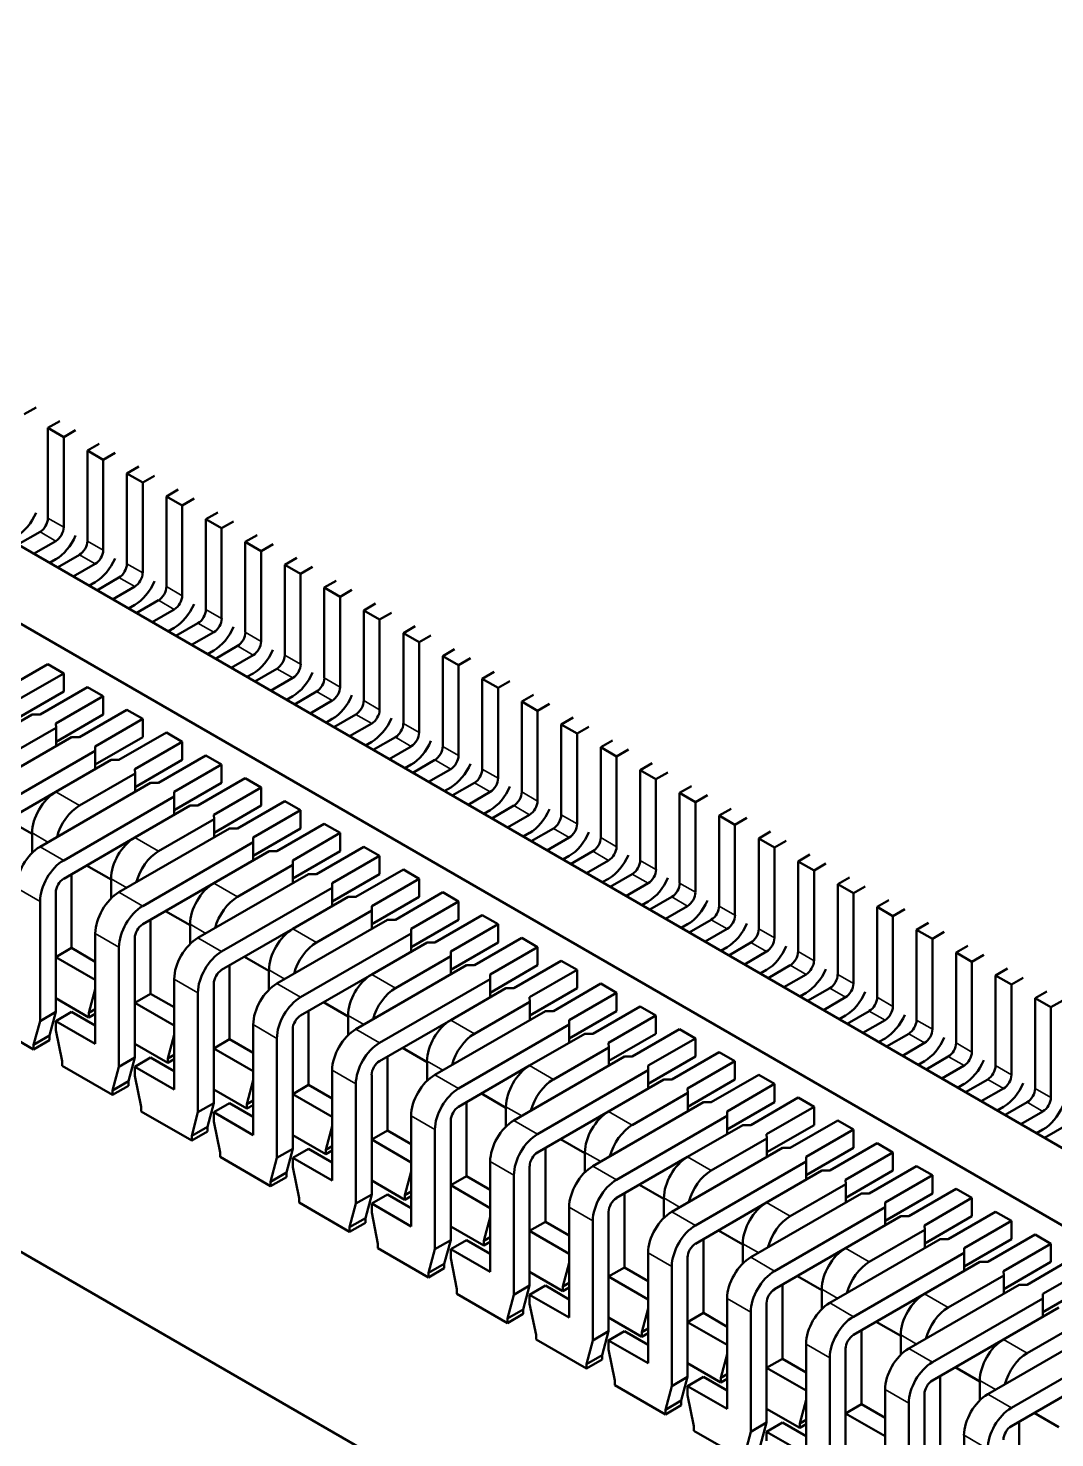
# Model space of a CAD drawing. Header units: millimetres. Extents: x 3118 to 4801, y 919 to 1849.
# Drawn here: x 3929.8 to 3938.99, y 1573.32 to 1585.93 of the extents above; entities that cross this region are included whole.
import ezdxf

# ---------------------------------------------------------------- set-up
doc = ezdxf.new("R2010")
doc.units = ezdxf.units.MM
doc.header["$LTSCALE"] = 1.8
doc.layers.add('외형선(ISO)', color=7, linetype='Continuous', lineweight=50)
doc.layers.add('좁은 외형선(ISO)', color=7, linetype='Continuous', lineweight=35)

msp = doc.modelspace()

# ---------------------------------------------------------------- linework, layer by layer
at = {"layer": '외형선(ISO)'}
for p, q in [((3951.258, 1568.868), (3921.7, 1585.933)), ((3921.099, 1585.586), (3950.656, 1568.521)), ((3929.868, 1582.54), (3929.761, 1582.479)), ((3930.08, 1582.418), (3929.974, 1582.357)), ((3930.115, 1582.275), (3929.974, 1582.357)), ((3929.974, 1581.549), (3929.974, 1582.357)), ((3930.115, 1582.275), (3930.221, 1582.336)), ((3930.115, 1581.467), (3930.115, 1582.275)), ((3930.327, 1582.153), (3930.433, 1582.214)), ((3930.469, 1582.071), (3930.327, 1582.153)), ((3930.327, 1581.344), (3930.327, 1582.153)), ((3930.575, 1582.132), (3930.469, 1582.071)), ((3930.469, 1581.263), (3930.469, 1582.071)), ((3930.787, 1582.01), (3930.681, 1581.948)), ((3930.681, 1581.14), (3930.681, 1581.948)), ((3930.822, 1581.867), (3930.681, 1581.948)), ((3930.822, 1581.867), (3930.928, 1581.928)), ((3930.822, 1581.059), (3930.822, 1581.867)), ((3931.034, 1581.744), (3931.14, 1581.806)), ((3918.094, 1581.703), (3947.086, 1564.965)), ((3931.034, 1580.936), (3931.034, 1581.744)), ((3931.176, 1581.663), (3931.034, 1581.744)), ((3931.282, 1581.724), (3931.176, 1581.663)), ((3931.176, 1580.855), (3931.176, 1581.663)), ((3931.494, 1581.601), (3931.388, 1581.54)), ((3931.388, 1580.732), (3931.388, 1581.54)), ((3931.529, 1581.459), (3931.388, 1581.54)), ((3931.529, 1581.459), (3931.635, 1581.52)), ((3929.903, 1581.426), (3929.705, 1581.312)), ((3931.529, 1580.65), (3931.529, 1581.459)), ((3931.741, 1581.336), (3931.847, 1581.397)), ((3930.044, 1581.344), (3929.846, 1581.23)), ((3931.883, 1581.254), (3931.741, 1581.336)), ((3931.741, 1580.528), (3931.741, 1581.336)), ((3931.989, 1581.316), (3931.883, 1581.254)), ((3930.044, 1581.181), (3929.988, 1581.148)), ((3930.058, 1581.108), (3930.256, 1581.222)), ((3930.398, 1581.14), (3930.2, 1581.026)), ((3931.883, 1580.446), (3931.883, 1581.254)), ((3932.201, 1581.193), (3932.095, 1581.132)), ((3930.61, 1581.018), (3930.412, 1580.903)), ((3932.095, 1580.324), (3932.095, 1581.132)), ((3932.236, 1581.05), (3932.095, 1581.132)), ((3932.236, 1581.05), (3932.342, 1581.112)), ((3932.236, 1580.242), (3932.236, 1581.05)), ((3930.341, 1580.944), (3930.398, 1580.977)), ((3930.751, 1580.936), (3930.553, 1580.822)), ((3932.448, 1580.928), (3932.555, 1580.989)), ((3932.59, 1580.846), (3932.448, 1580.928)), ((3932.448, 1580.12), (3932.448, 1580.928)), ((3932.696, 1580.907), (3932.59, 1580.846)), ((3930.751, 1580.773), (3930.695, 1580.74)), ((3930.765, 1580.699), (3930.964, 1580.814)), ((3932.59, 1580.038), (3932.59, 1580.846)), ((3932.908, 1580.785), (3932.802, 1580.724)), ((3931.105, 1580.732), (3930.907, 1580.618)), ((3932.943, 1580.642), (3932.802, 1580.724)), ((3932.802, 1579.916), (3932.802, 1580.724)), ((3932.943, 1580.642), (3933.05, 1580.703)), ((3932.943, 1579.834), (3932.943, 1580.642)), ((3931.048, 1580.536), (3931.105, 1580.569)), ((3931.317, 1580.61), (3931.119, 1580.495)), ((3931.459, 1580.528), (3931.26, 1580.414)), ((3933.156, 1580.52), (3933.262, 1580.581)), ((3933.297, 1580.438), (3933.156, 1580.52)), ((3933.156, 1579.711), (3933.156, 1580.52)), ((3931.473, 1580.291), (3931.671, 1580.405)), ((3933.403, 1580.499), (3933.297, 1580.438)), ((3933.297, 1579.63), (3933.297, 1580.438)), ((3931.459, 1580.365), (3931.402, 1580.332)), ((3931.812, 1580.324), (3931.614, 1580.209)), ((3933.615, 1580.377), (3933.509, 1580.315)), ((3933.509, 1579.507), (3933.509, 1580.315)), ((3933.651, 1580.234), (3933.509, 1580.315)), ((3933.651, 1580.234), (3933.757, 1580.295)), ((3929.549, 1579.997), (3929.974, 1580.242)), ((3930.115, 1580.16), (3929.691, 1579.916)), ((3930.115, 1580.16), (3929.974, 1580.242)), ((3930.115, 1579.997), (3930.115, 1580.16)), ((3931.755, 1580.128), (3931.812, 1580.16)), ((3932.024, 1580.201), (3931.826, 1580.087)), ((3933.651, 1579.426), (3933.651, 1580.234)), ((3933.863, 1580.111), (3933.969, 1580.173)), ((3930.327, 1580.038), (3929.903, 1579.793)), ((3930.469, 1579.956), (3930.327, 1580.038)), ((3932.166, 1580.12), (3931.967, 1580.005)), ((3933.863, 1579.303), (3933.863, 1580.111)), ((3934.004, 1580.03), (3933.863, 1580.111)), ((3934.11, 1580.091), (3934.004, 1580.03)), ((3934.004, 1579.222), (3934.004, 1580.03)), ((3929.691, 1579.752), (3930.115, 1579.997)), ((3930.469, 1579.956), (3930.044, 1579.711)), ((3930.469, 1579.956), (3930.469, 1579.793)), ((3932.166, 1579.956), (3932.109, 1579.924)), ((3932.18, 1579.883), (3932.378, 1579.997)), ((3932.519, 1579.916), (3932.321, 1579.801)), ((3934.322, 1579.968), (3934.216, 1579.907)), ((3934.216, 1579.099), (3934.216, 1579.907)), ((3934.358, 1579.826), (3934.216, 1579.907)), ((3934.358, 1579.826), (3934.464, 1579.887)), ((3929.833, 1579.793), (3929.337, 1579.507)), ((3929.833, 1579.793), (3929.903, 1579.793)), ((3930.469, 1579.793), (3930.047, 1579.549)), ((3930.256, 1579.589), (3930.681, 1579.834)), ((3930.822, 1579.752), (3930.398, 1579.507)), ((3930.822, 1579.752), (3930.681, 1579.834)), ((3930.822, 1579.589), (3930.822, 1579.752)), ((3932.462, 1579.719), (3932.519, 1579.752)), ((3932.731, 1579.793), (3932.533, 1579.679)), ((3934.358, 1579.017), (3934.358, 1579.826)), ((3934.57, 1579.703), (3934.676, 1579.764)), ((3929.549, 1579.385), (3930.047, 1579.672)), ((3930.044, 1579.711), (3930.047, 1579.672)), ((3930.047, 1579.509), (3930.047, 1579.672)), ((3931.034, 1579.63), (3930.61, 1579.385)), ((3931.176, 1579.548), (3931.034, 1579.63)), ((3932.873, 1579.711), (3932.675, 1579.597)), ((3934.57, 1578.895), (3934.57, 1579.703)), ((3934.711, 1579.621), (3934.57, 1579.703)), ((3934.817, 1579.683), (3934.711, 1579.621)), ((3930.186, 1579.589), (3929.196, 1579.017)), ((3930.256, 1579.589), (3930.186, 1579.589)), ((3930.398, 1579.344), (3930.822, 1579.589)), ((3930.398, 1579.466), (3930.398, 1579.507)), ((3931.176, 1579.548), (3930.751, 1579.303)), ((3931.176, 1579.548), (3931.176, 1579.385)), ((3932.873, 1579.548), (3932.816, 1579.515)), ((3932.887, 1579.475), (3933.085, 1579.589)), ((3933.226, 1579.507), (3933.028, 1579.393)), ((3934.711, 1578.813), (3934.711, 1579.621)), ((3935.029, 1579.56), (3934.923, 1579.499)), ((3934.923, 1578.691), (3934.923, 1579.499)), ((3935.065, 1579.417), (3934.923, 1579.499)), ((3929.408, 1578.895), (3930.398, 1579.466)), ((3930.54, 1579.385), (3930.044, 1579.099)), ((3930.398, 1579.303), (3930.398, 1579.466)), ((3930.54, 1579.385), (3930.61, 1579.385)), ((3931.176, 1579.385), (3930.754, 1579.141)), ((3930.964, 1579.181), (3931.388, 1579.426)), ((3931.529, 1579.344), (3931.388, 1579.426)), ((3933.438, 1579.385), (3933.24, 1579.27)), ((3935.065, 1579.417), (3935.171, 1579.479)), ((3935.065, 1578.609), (3935.065, 1579.417)), ((3930.256, 1578.977), (3930.754, 1579.264)), ((3930.751, 1579.303), (3930.754, 1579.264)), ((3930.754, 1579.1), (3930.754, 1579.264)), ((3931.529, 1579.344), (3931.105, 1579.099)), ((3931.529, 1579.181), (3931.529, 1579.344)), ((3933.17, 1579.311), (3933.226, 1579.344)), ((3933.58, 1579.303), (3933.382, 1579.189)), ((3935.277, 1579.295), (3935.383, 1579.356)), ((3935.277, 1578.487), (3935.277, 1579.295)), ((3935.418, 1579.213), (3935.277, 1579.295)), ((3935.524, 1579.274), (3935.418, 1579.213)), ((3930.893, 1579.181), (3929.903, 1578.609)), ((3930.964, 1579.181), (3930.893, 1579.181)), ((3931.105, 1578.936), (3931.529, 1579.181)), ((3931.741, 1579.222), (3931.317, 1578.977)), ((3931.883, 1579.14), (3931.459, 1578.895)), ((3931.883, 1579.14), (3931.741, 1579.222)), ((3931.883, 1579.14), (3931.883, 1578.977)), ((3933.58, 1579.14), (3933.523, 1579.107)), ((3933.594, 1579.066), (3933.792, 1579.181)), ((3935.418, 1578.405), (3935.418, 1579.213)), ((3935.737, 1579.152), (3935.63, 1579.091)), ((3930.044, 1579.099), (3929.408, 1578.732)), ((3930.115, 1578.487), (3931.105, 1579.058)), ((3931.105, 1579.058), (3931.105, 1579.099)), ((3931.105, 1578.895), (3931.105, 1579.058)), ((3931.671, 1578.772), (3932.095, 1579.017)), ((3932.236, 1578.936), (3932.095, 1579.017)), ((3933.933, 1579.099), (3933.735, 1578.985)), ((3935.63, 1578.283), (3935.63, 1579.091)), ((3935.772, 1579.009), (3935.63, 1579.091)), ((3935.772, 1579.009), (3935.878, 1579.07)), ((3935.772, 1578.201), (3935.772, 1579.009)), ((3931.247, 1578.977), (3930.751, 1578.691)), ((3931.247, 1578.977), (3931.317, 1578.977)), ((3931.459, 1578.895), (3931.461, 1578.855)), ((3931.883, 1578.977), (3931.461, 1578.733)), ((3932.236, 1578.936), (3931.812, 1578.691)), ((3932.236, 1578.772), (3932.236, 1578.936)), ((3933.877, 1578.903), (3933.933, 1578.936)), ((3934.146, 1578.977), (3933.947, 1578.862)), ((3934.287, 1578.895), (3934.089, 1578.781)), ((3935.984, 1578.887), (3936.09, 1578.948)), ((3935.984, 1578.078), (3935.984, 1578.887)), ((3936.125, 1578.805), (3935.984, 1578.887)), ((3929.832, 1578.723), (3929.613, 1578.85)), ((3931.6, 1578.772), (3930.61, 1578.201)), ((3930.964, 1578.568), (3931.461, 1578.855)), ((3931.461, 1578.692), (3931.461, 1578.855)), ((3931.671, 1578.772), (3931.6, 1578.772)), ((3931.812, 1578.527), (3932.236, 1578.772)), ((3932.448, 1578.813), (3932.024, 1578.568)), ((3932.59, 1578.732), (3932.448, 1578.813)), ((3934.301, 1578.658), (3934.499, 1578.772)), ((3936.231, 1578.866), (3936.125, 1578.805)), ((3936.125, 1577.997), (3936.125, 1578.805)), ((3936.444, 1578.744), (3936.338, 1578.682)), ((3929.832, 1578.732), (3929.832, 1578.554)), ((3930.751, 1578.691), (3930.115, 1578.323)), ((3930.822, 1578.078), (3931.812, 1578.65)), ((3931.812, 1578.65), (3931.812, 1578.691)), ((3931.812, 1578.487), (3931.812, 1578.65)), ((3932.59, 1578.732), (3932.166, 1578.487)), ((3932.59, 1578.732), (3932.59, 1578.568)), ((3934.287, 1578.732), (3934.23, 1578.699)), ((3934.641, 1578.691), (3934.442, 1578.576)), ((3936.338, 1577.874), (3936.338, 1578.682)), ((3936.479, 1578.601), (3936.338, 1578.682)), ((3936.479, 1578.601), (3936.585, 1578.662)), ((3931.954, 1578.569), (3931.459, 1578.283)), ((3931.954, 1578.569), (3932.024, 1578.568)), ((3932.59, 1578.568), (3932.168, 1578.325)), ((3932.378, 1578.364), (3932.802, 1578.609)), ((3932.943, 1578.527), (3932.519, 1578.283)), ((3932.943, 1578.527), (3932.802, 1578.609)), ((3932.943, 1578.364), (3932.943, 1578.527)), ((3934.584, 1578.495), (3934.641, 1578.527)), ((3934.853, 1578.568), (3934.654, 1578.454)), ((3936.479, 1577.793), (3936.479, 1578.601)), ((3936.691, 1578.478), (3936.797, 1578.54)), ((3930.186, 1577.703), (3930.186, 1578.364)), ((3930.539, 1578.315), (3930.32, 1578.442)), ((3932.307, 1578.364), (3931.317, 1577.793)), ((3931.671, 1578.16), (3932.168, 1578.447)), ((3932.166, 1578.487), (3932.168, 1578.447)), ((3932.168, 1578.284), (3932.168, 1578.447)), ((3932.378, 1578.364), (3932.307, 1578.364)), ((3932.519, 1578.119), (3932.943, 1578.364)), ((3933.156, 1578.405), (3932.731, 1578.16)), ((3933.297, 1578.323), (3933.156, 1578.405)), ((3934.994, 1578.487), (3934.796, 1578.372)), ((3935.008, 1578.25), (3935.206, 1578.364)), ((3936.691, 1577.67), (3936.691, 1578.478)), ((3936.833, 1578.397), (3936.691, 1578.478)), ((3936.939, 1578.458), (3936.833, 1578.397)), ((3936.833, 1577.589), (3936.833, 1578.397)), ((3930.539, 1578.323), (3930.539, 1578.146)), ((3931.459, 1578.283), (3930.822, 1577.915)), ((3931.529, 1577.67), (3932.519, 1578.242)), ((3932.519, 1578.242), (3932.519, 1578.283)), ((3932.519, 1578.078), (3932.519, 1578.242)), ((3933.297, 1578.323), (3932.873, 1578.078)), ((3933.297, 1578.323), (3933.297, 1578.16)), ((3934.994, 1578.323), (3934.937, 1578.291)), ((3935.348, 1578.283), (3935.149, 1578.168)), ((3937.151, 1578.335), (3937.045, 1578.274)), ((3937.045, 1577.466), (3937.045, 1578.274)), ((3937.186, 1578.193), (3937.045, 1578.274)), ((3937.186, 1578.193), (3937.292, 1578.254)), ((3929.903, 1578.119), (3929.903, 1577.049)), ((3930.044, 1578.201), (3930.044, 1577.131)), ((3932.661, 1578.16), (3932.166, 1577.874)), ((3932.661, 1578.16), (3932.731, 1578.16)), ((3933.297, 1578.16), (3932.875, 1577.916)), ((3933.085, 1577.956), (3933.509, 1578.201)), ((3933.651, 1578.119), (3933.226, 1577.874)), ((3933.651, 1578.119), (3933.509, 1578.201)), ((3933.651, 1577.956), (3933.651, 1578.119)), ((3935.291, 1578.086), (3935.348, 1578.119)), ((3935.56, 1578.16), (3935.362, 1578.046)), ((3937.186, 1577.384), (3937.186, 1578.193)), ((3937.398, 1578.07), (3937.504, 1578.131)), ((3931.246, 1577.907), (3931.027, 1578.033)), ((3932.378, 1577.752), (3932.875, 1578.039)), ((3932.873, 1578.078), (3932.875, 1578.039)), ((3932.875, 1577.876), (3932.875, 1578.039)), ((3933.863, 1577.997), (3933.438, 1577.752)), ((3934.004, 1577.915), (3933.863, 1577.997)), ((3935.701, 1578.078), (3935.503, 1577.964)), ((3937.398, 1577.262), (3937.398, 1578.07)), ((3937.54, 1577.988), (3937.398, 1578.07)), ((3937.646, 1578.05), (3937.54, 1577.988)), ((3937.54, 1577.18), (3937.54, 1577.988)), ((3930.893, 1577.294), (3930.893, 1577.956)), ((3931.246, 1577.915), (3931.246, 1577.738)), ((3932.166, 1577.874), (3931.529, 1577.507)), ((3933.014, 1577.956), (3932.024, 1577.384)), ((3933.085, 1577.956), (3933.014, 1577.956)), ((3933.226, 1577.711), (3933.651, 1577.956)), ((3933.226, 1577.833), (3933.226, 1577.874)), ((3934.004, 1577.915), (3933.58, 1577.67)), ((3934.004, 1577.915), (3934.004, 1577.752)), ((3935.701, 1577.915), (3935.644, 1577.882)), ((3935.715, 1577.842), (3935.913, 1577.956)), ((3936.055, 1577.874), (3935.857, 1577.76)), ((3937.858, 1577.927), (3937.752, 1577.866)), ((3937.752, 1577.058), (3937.752, 1577.866)), ((3937.893, 1577.784), (3937.752, 1577.866)), ((3930.398, 1577.833), (3930.398, 1576.845)), ((3930.751, 1577.793), (3930.751, 1576.723)), ((3932.236, 1577.262), (3933.226, 1577.833)), ((3933.368, 1577.752), (3932.873, 1577.466)), ((3933.226, 1577.67), (3933.226, 1577.833)), ((3933.368, 1577.752), (3933.438, 1577.752)), ((3934.004, 1577.752), (3933.582, 1577.508)), ((3933.792, 1577.548), (3934.216, 1577.793)), ((3934.358, 1577.711), (3934.216, 1577.793)), ((3936.267, 1577.752), (3936.069, 1577.637)), ((3937.893, 1577.784), (3937.999, 1577.846)), ((3937.893, 1576.976), (3937.893, 1577.784)), ((3930.044, 1577.621), (3930.186, 1577.703)), ((3930.398, 1577.417), (3930.044, 1577.621)), ((3930.398, 1577.58), (3930.186, 1577.703)), ((3930.61, 1577.711), (3930.61, 1576.641)), ((3931.953, 1577.499), (3931.734, 1577.625)), ((3933.085, 1577.344), (3933.582, 1577.631)), ((3933.58, 1577.67), (3933.582, 1577.631)), ((3933.582, 1577.467), (3933.582, 1577.631)), ((3934.358, 1577.711), (3933.933, 1577.466)), ((3934.358, 1577.548), (3934.358, 1577.711)), ((3935.998, 1577.678), (3936.055, 1577.711)), ((3936.408, 1577.67), (3936.21, 1577.556)), ((3938.105, 1577.662), (3938.211, 1577.723)), ((3938.105, 1576.854), (3938.105, 1577.662)), ((3938.247, 1577.58), (3938.105, 1577.662)), ((3938.353, 1577.641), (3938.247, 1577.58)), ((3931.6, 1576.886), (3931.6, 1577.548)), ((3931.953, 1577.507), (3931.953, 1577.33)), ((3933.721, 1577.548), (3932.731, 1576.976)), ((3933.792, 1577.548), (3933.721, 1577.548)), ((3933.933, 1577.303), (3934.358, 1577.548)), ((3934.57, 1577.589), (3934.146, 1577.344)), ((3934.711, 1577.507), (3934.287, 1577.262)), ((3934.711, 1577.507), (3934.57, 1577.589)), ((3934.711, 1577.507), (3934.711, 1577.344)), ((3936.408, 1577.507), (3936.352, 1577.474)), ((3936.422, 1577.433), (3936.62, 1577.548)), ((3938.247, 1576.772), (3938.247, 1577.58)), ((3938.565, 1577.519), (3938.459, 1577.458)), ((3931.105, 1577.425), (3931.105, 1576.437)), ((3931.459, 1577.384), (3931.459, 1576.315)), ((3932.873, 1577.466), (3932.236, 1577.099)), ((3932.943, 1576.854), (3933.933, 1577.425)), ((3933.933, 1577.425), (3933.933, 1577.466)), ((3933.933, 1577.262), (3933.933, 1577.425)), ((3934.499, 1577.139), (3934.923, 1577.384)), ((3935.065, 1577.303), (3934.923, 1577.384)), ((3936.762, 1577.466), (3936.564, 1577.352)), ((3938.459, 1576.65), (3938.459, 1577.458)), ((3938.6, 1577.376), (3938.459, 1577.458)), ((3938.6, 1577.376), (3938.706, 1577.437)), ((3938.6, 1576.568), (3938.6, 1577.376)), ((3930.341, 1577.082), (3930.044, 1577.254)), ((3930.341, 1577.123), (3930.398, 1577.335)), ((3930.751, 1577.213), (3930.893, 1577.294)), ((3931.105, 1577.172), (3930.893, 1577.294)), ((3931.317, 1577.303), (3931.317, 1576.233)), ((3934.075, 1577.344), (3933.58, 1577.058)), ((3934.075, 1577.344), (3934.146, 1577.344)), ((3934.287, 1577.262), (3934.289, 1577.222)), ((3934.711, 1577.344), (3934.289, 1577.1)), ((3935.065, 1577.303), (3934.641, 1577.058)), ((3935.065, 1577.139), (3935.065, 1577.303)), ((3936.705, 1577.27), (3936.762, 1577.303)), ((3936.974, 1577.344), (3936.776, 1577.229)), ((3937.115, 1577.262), (3936.917, 1577.148)), ((3938.812, 1577.254), (3938.918, 1577.315)), ((3938.812, 1576.445), (3938.812, 1577.254)), ((3938.954, 1577.172), (3938.812, 1577.254)), ((3939.06, 1577.233), (3938.954, 1577.172)), ((3930.044, 1577.131), (3929.903, 1577.049)), ((3929.988, 1576.919), (3930.044, 1577.131)), ((3930.044, 1577.049), (3930.186, 1577.131)), ((3930.398, 1577.009), (3930.186, 1577.131)), ((3930.341, 1577.123), (3930.398, 1577.156)), ((3930.341, 1577.123), (3930.341, 1577.082)), ((3930.398, 1577.115), (3930.341, 1577.082)), ((3931.105, 1577.009), (3930.751, 1577.213)), ((3932.307, 1576.478), (3932.307, 1577.139)), ((3932.661, 1577.09), (3932.441, 1577.217)), ((3934.428, 1577.139), (3933.438, 1576.568)), ((3933.792, 1576.935), (3934.289, 1577.222)), ((3934.289, 1577.059), (3934.289, 1577.222)), ((3934.499, 1577.139), (3934.428, 1577.139)), ((3934.641, 1576.894), (3935.065, 1577.139)), ((3935.277, 1577.18), (3934.853, 1576.935)), ((3935.418, 1577.099), (3935.277, 1577.18)), ((3937.129, 1577.025), (3937.328, 1577.139)), ((3938.954, 1576.364), (3938.954, 1577.172)), ((3929.846, 1576.796), (3929.394, 1577.058)), ((3929.846, 1576.837), (3929.903, 1577.049)), ((3930.398, 1576.845), (3930.044, 1577.049)), ((3930.044, 1576.968), (3930.044, 1577.049)), ((3931.812, 1577.017), (3931.812, 1576.029)), ((3932.166, 1576.976), (3932.166, 1575.906)), ((3932.661, 1577.099), (3932.661, 1576.921)), ((3933.58, 1577.058), (3932.943, 1576.69)), ((3933.651, 1576.445), (3934.641, 1577.017)), ((3934.641, 1577.017), (3934.641, 1577.058)), ((3934.641, 1576.854), (3934.641, 1577.017)), ((3935.418, 1577.099), (3934.994, 1576.854)), ((3935.206, 1576.731), (3935.63, 1576.976)), ((3935.418, 1577.099), (3935.418, 1576.935)), ((3935.772, 1576.894), (3935.63, 1576.976)), ((3937.115, 1577.099), (3937.059, 1577.066)), ((3937.469, 1577.058), (3937.271, 1576.943)), ((3929.846, 1576.837), (3929.988, 1576.919)), ((3929.988, 1576.878), (3929.846, 1576.796)), ((3929.988, 1576.919), (3929.988, 1576.878)), ((3930.044, 1576.968), (3930.101, 1576.69)), ((3931.048, 1576.715), (3931.105, 1576.927)), ((3931.459, 1576.805), (3931.6, 1576.886)), ((3931.812, 1576.764), (3931.6, 1576.886)), ((3932.024, 1576.894), (3932.024, 1575.825)), ((3934.782, 1576.936), (3934.287, 1576.65)), ((3934.782, 1576.936), (3934.853, 1576.935)), ((3934.994, 1576.854), (3934.996, 1576.814)), ((3935.418, 1576.935), (3934.996, 1576.692)), ((3935.772, 1576.894), (3935.348, 1576.65)), ((3935.772, 1576.731), (3935.772, 1576.894)), ((3937.412, 1576.862), (3937.469, 1576.894)), ((3937.681, 1576.935), (3937.483, 1576.821)), ((3937.822, 1576.854), (3937.624, 1576.739)), ((3929.846, 1576.796), (3929.846, 1576.837)), ((3930.751, 1576.723), (3930.61, 1576.641)), ((3930.695, 1576.511), (3930.751, 1576.723)), ((3931.048, 1576.674), (3930.751, 1576.845)), ((3930.751, 1576.641), (3930.893, 1576.723)), ((3931.105, 1576.6), (3930.893, 1576.723)), ((3931.048, 1576.715), (3931.105, 1576.747)), ((3931.812, 1576.6), (3931.459, 1576.805)), ((3933.014, 1576.07), (3933.014, 1576.731)), ((3933.368, 1576.682), (3933.148, 1576.809)), ((3935.135, 1576.731), (3934.146, 1576.16)), ((3934.499, 1576.527), (3934.996, 1576.814)), ((3934.996, 1576.651), (3934.996, 1576.814)), ((3935.206, 1576.731), (3935.135, 1576.731)), ((3935.348, 1576.486), (3935.772, 1576.731)), ((3935.984, 1576.772), (3935.56, 1576.527)), ((3936.125, 1576.69), (3935.984, 1576.772)), ((3937.836, 1576.617), (3938.035, 1576.731)), ((3930.101, 1576.649), (3930.101, 1576.69)), ((3930.553, 1576.388), (3930.101, 1576.649)), ((3930.553, 1576.429), (3930.61, 1576.641)), ((3931.105, 1576.437), (3930.751, 1576.641)), ((3930.751, 1576.56), (3930.751, 1576.641)), ((3931.048, 1576.715), (3931.048, 1576.674)), ((3931.105, 1576.707), (3931.048, 1576.674)), ((3932.519, 1576.609), (3932.519, 1575.621)), ((3933.368, 1576.69), (3933.368, 1576.513)), ((3934.287, 1576.65), (3933.651, 1576.282)), ((3934.358, 1576.037), (3935.348, 1576.609)), ((3935.348, 1576.609), (3935.348, 1576.65)), ((3935.348, 1576.445), (3935.348, 1576.609)), ((3936.125, 1576.69), (3935.701, 1576.445)), ((3936.125, 1576.69), (3936.125, 1576.527)), ((3937.822, 1576.69), (3937.766, 1576.658)), ((3938.176, 1576.65), (3937.978, 1576.535)), ((3930.553, 1576.429), (3930.695, 1576.511)), ((3930.695, 1576.47), (3930.553, 1576.388)), ((3930.695, 1576.511), (3930.695, 1576.47)), ((3930.751, 1576.56), (3930.808, 1576.282)), ((3931.756, 1576.306), (3931.812, 1576.519)), ((3932.166, 1576.396), (3932.307, 1576.478)), ((3932.519, 1576.355), (3932.307, 1576.478)), ((3932.731, 1576.486), (3932.731, 1575.416)), ((3932.873, 1576.568), (3932.873, 1575.498)), ((3935.489, 1576.527), (3934.994, 1576.241)), ((3935.489, 1576.527), (3935.56, 1576.527)), ((3936.125, 1576.527), (3935.703, 1576.283)), ((3935.913, 1576.323), (3936.338, 1576.568)), ((3936.479, 1576.486), (3936.055, 1576.241)), ((3936.479, 1576.486), (3936.338, 1576.568)), ((3936.479, 1576.323), (3936.479, 1576.486)), ((3938.119, 1576.453), (3938.176, 1576.486)), ((3938.388, 1576.527), (3938.19, 1576.413)), ((3930.553, 1576.388), (3930.553, 1576.429)), ((3931.756, 1576.266), (3931.459, 1576.437)), ((3932.519, 1576.192), (3932.166, 1576.396)), ((3934.075, 1576.274), (3933.855, 1576.4)), ((3935.206, 1576.119), (3935.703, 1576.406)), ((3935.701, 1576.445), (3935.703, 1576.406)), ((3935.703, 1576.243), (3935.703, 1576.406)), ((3936.691, 1576.364), (3936.267, 1576.119)), ((3936.833, 1576.282), (3936.691, 1576.364)), ((3938.53, 1576.445), (3938.331, 1576.331)), ((3930.808, 1576.241), (3930.808, 1576.282)), ((3931.261, 1575.98), (3930.808, 1576.241)), ((3931.261, 1576.021), (3931.317, 1576.233)), ((3931.459, 1576.315), (3931.317, 1576.233)), ((3931.402, 1576.102), (3931.459, 1576.315)), ((3931.459, 1576.233), (3931.6, 1576.315)), ((3931.812, 1576.029), (3931.459, 1576.233)), ((3931.459, 1576.151), (3931.459, 1576.233)), ((3931.812, 1576.192), (3931.6, 1576.315)), ((3931.756, 1576.306), (3931.812, 1576.339)), ((3931.756, 1576.306), (3931.756, 1576.266)), ((3931.812, 1576.298), (3931.756, 1576.266)), ((3933.721, 1575.661), (3933.721, 1576.323)), ((3934.075, 1576.282), (3934.075, 1576.105)), ((3934.994, 1576.241), (3934.358, 1575.874)), ((3935.843, 1576.323), (3934.853, 1575.751)), ((3935.913, 1576.323), (3935.843, 1576.323)), ((3936.055, 1576.078), (3936.479, 1576.323)), ((3936.055, 1576.2), (3936.055, 1576.241)), ((3936.833, 1576.282), (3936.408, 1576.037)), ((3936.833, 1576.282), (3936.833, 1576.119)), ((3938.53, 1576.282), (3938.473, 1576.249)), ((3938.544, 1576.209), (3938.742, 1576.323)), ((3938.883, 1576.241), (3938.685, 1576.127)), ((3931.261, 1576.021), (3931.402, 1576.102)), ((3931.402, 1576.102), (3931.402, 1576.061)), ((3931.459, 1576.151), (3931.515, 1575.874)), ((3932.463, 1575.898), (3932.519, 1576.11)), ((3933.226, 1576.2), (3933.226, 1575.212)), ((3933.58, 1576.16), (3933.58, 1575.09)), ((3935.065, 1575.629), (3936.055, 1576.2)), ((3936.197, 1576.119), (3935.701, 1575.833)), ((3936.055, 1576.037), (3936.055, 1576.2)), ((3936.197, 1576.119), (3936.267, 1576.119)), ((3936.833, 1576.119), (3936.41, 1575.875)), ((3936.62, 1575.915), (3937.045, 1576.16)), ((3937.186, 1576.078), (3937.045, 1576.16)), ((3939.095, 1576.119), (3938.897, 1576.004)), ((3931.402, 1576.061), (3931.261, 1575.98)), ((3931.261, 1575.98), (3931.261, 1576.021)), ((3932.463, 1575.857), (3932.166, 1576.029)), ((3932.873, 1575.988), (3933.014, 1576.07)), ((3933.226, 1575.784), (3932.873, 1575.988)), ((3933.226, 1575.947), (3933.014, 1576.07)), ((3933.438, 1576.078), (3933.438, 1575.008)), ((3934.782, 1575.866), (3934.563, 1575.992)), ((3935.913, 1575.711), (3936.41, 1575.998)), ((3936.408, 1576.037), (3936.41, 1575.998)), ((3936.41, 1575.834), (3936.41, 1575.998)), ((3937.186, 1576.078), (3936.762, 1575.833)), ((3937.186, 1575.915), (3937.186, 1576.078)), ((3938.826, 1576.045), (3938.883, 1576.078)), ((3931.515, 1575.833), (3931.515, 1575.874)), ((3932.166, 1575.906), (3932.024, 1575.825)), ((3932.109, 1575.694), (3932.166, 1575.906)), ((3932.166, 1575.825), (3932.307, 1575.906)), ((3932.519, 1575.784), (3932.307, 1575.906)), ((3932.463, 1575.898), (3932.519, 1575.931)), ((3932.463, 1575.898), (3932.463, 1575.857)), ((3932.519, 1575.89), (3932.463, 1575.857)), ((3934.428, 1575.253), (3934.428, 1575.915)), ((3934.782, 1575.874), (3934.782, 1575.697)), ((3936.55, 1575.915), (3935.56, 1575.343)), ((3936.62, 1575.915), (3936.55, 1575.915)), ((3936.762, 1575.67), (3937.186, 1575.915)), ((3937.398, 1575.956), (3936.974, 1575.711)), ((3937.54, 1575.874), (3937.115, 1575.629)), ((3937.54, 1575.874), (3937.398, 1575.956)), ((3937.54, 1575.874), (3937.54, 1575.711)), ((3931.968, 1575.572), (3931.515, 1575.833)), ((3931.968, 1575.612), (3932.024, 1575.825)), ((3932.519, 1575.621), (3932.166, 1575.825)), ((3932.166, 1575.743), (3932.166, 1575.825)), ((3932.166, 1575.743), (3932.222, 1575.465)), ((3933.933, 1575.792), (3933.933, 1574.804)), ((3934.287, 1575.751), (3934.287, 1574.682)), ((3935.701, 1575.833), (3935.065, 1575.466)), ((3935.772, 1575.221), (3936.762, 1575.792)), ((3936.762, 1575.792), (3936.762, 1575.833)), ((3936.762, 1575.629), (3936.762, 1575.792)), ((3937.328, 1575.506), (3937.752, 1575.751)), ((3937.893, 1575.67), (3937.752, 1575.751)), ((3931.968, 1575.612), (3932.109, 1575.694)), ((3932.109, 1575.653), (3931.968, 1575.572)), ((3931.968, 1575.572), (3931.968, 1575.612)), ((3932.109, 1575.694), (3932.109, 1575.653)), ((3933.17, 1575.449), (3932.873, 1575.621)), ((3933.17, 1575.49), (3933.226, 1575.702)), ((3933.58, 1575.58), (3933.721, 1575.661)), ((3933.933, 1575.539), (3933.721, 1575.661)), ((3934.146, 1575.67), (3934.146, 1574.6)), ((3936.904, 1575.711), (3936.408, 1575.425)), ((3936.62, 1575.302), (3937.118, 1575.589)), ((3936.904, 1575.711), (3936.974, 1575.711)), ((3937.115, 1575.629), (3937.118, 1575.589)), ((3937.54, 1575.711), (3937.118, 1575.467)), ((3937.118, 1575.426), (3937.118, 1575.589)), ((3937.893, 1575.67), (3937.469, 1575.425)), ((3937.893, 1575.506), (3937.893, 1575.67)), ((3932.222, 1575.425), (3932.222, 1575.465)), ((3932.873, 1575.498), (3932.731, 1575.416)), ((3932.816, 1575.286), (3932.873, 1575.498)), ((3932.873, 1575.416), (3933.014, 1575.498)), ((3933.226, 1575.376), (3933.014, 1575.498)), ((3933.17, 1575.49), (3933.226, 1575.523)), ((3933.17, 1575.49), (3933.17, 1575.449)), ((3933.226, 1575.482), (3933.17, 1575.449)), ((3933.933, 1575.376), (3933.58, 1575.58)), ((3935.135, 1574.845), (3935.135, 1575.506)), ((3935.489, 1575.457), (3935.27, 1575.584)), ((3935.489, 1575.466), (3935.489, 1575.288)), ((3937.257, 1575.506), (3936.267, 1574.935)), ((3937.328, 1575.506), (3937.257, 1575.506)), ((3937.469, 1575.262), (3937.893, 1575.506)), ((3938.105, 1575.547), (3937.681, 1575.302)), ((3938.247, 1575.466), (3937.822, 1575.221)), ((3938.247, 1575.466), (3938.105, 1575.547)), ((3938.247, 1575.466), (3938.247, 1575.302)), ((3932.675, 1575.163), (3932.222, 1575.425)), ((3932.675, 1575.204), (3932.731, 1575.416)), ((3933.226, 1575.212), (3932.873, 1575.416)), ((3932.873, 1575.335), (3932.873, 1575.416)), ((3932.873, 1575.335), (3932.929, 1575.057)), ((3934.641, 1575.384), (3934.641, 1574.396)), ((3934.994, 1575.343), (3934.994, 1574.273)), ((3936.408, 1575.425), (3935.772, 1575.057)), ((3936.479, 1574.812), (3937.469, 1575.384)), ((3937.469, 1575.384), (3937.469, 1575.425)), ((3937.469, 1575.221), (3937.469, 1575.384)), ((3938.035, 1575.098), (3938.459, 1575.343)), ((3938.6, 1575.262), (3938.459, 1575.343)), ((3932.675, 1575.204), (3932.816, 1575.286)), ((3932.816, 1575.245), (3932.675, 1575.163)), ((3932.816, 1575.286), (3932.816, 1575.245)), ((3933.877, 1575.041), (3933.58, 1575.212)), ((3933.877, 1575.082), (3933.933, 1575.294)), ((3934.287, 1575.172), (3934.428, 1575.253)), ((3934.641, 1575.131), (3934.428, 1575.253)), ((3934.853, 1575.262), (3934.853, 1574.192)), ((3937.611, 1575.303), (3937.115, 1575.017)), ((3937.611, 1575.303), (3937.681, 1575.302)), ((3937.822, 1575.221), (3937.825, 1575.181)), ((3938.247, 1575.302), (3937.825, 1575.059)), ((3938.6, 1575.262), (3938.176, 1575.017)), ((3938.6, 1575.098), (3938.6, 1575.262)), ((3932.675, 1575.163), (3932.675, 1575.204)), ((3933.58, 1575.09), (3933.438, 1575.008)), ((3933.523, 1574.878), (3933.58, 1575.09)), ((3933.58, 1575.008), (3933.721, 1575.09)), ((3933.933, 1574.967), (3933.721, 1575.09)), ((3933.877, 1575.082), (3933.933, 1575.114)), ((3934.641, 1574.967), (3934.287, 1575.172)), ((3935.843, 1574.437), (3935.843, 1575.098)), ((3936.196, 1575.049), (3935.977, 1575.176)), ((3937.964, 1575.098), (3936.974, 1574.527)), ((3937.328, 1574.894), (3937.825, 1575.181)), ((3937.825, 1575.018), (3937.825, 1575.181)), ((3938.035, 1575.098), (3937.964, 1575.098)), ((3938.176, 1574.853), (3938.6, 1575.098)), ((3938.812, 1575.139), (3938.388, 1574.894)), ((3938.954, 1575.057), (3938.812, 1575.139)), ((3932.929, 1575.016), (3932.929, 1575.057)), ((3933.382, 1574.755), (3932.929, 1575.016)), ((3933.382, 1574.796), (3933.438, 1575.008)), ((3933.58, 1574.927), (3933.58, 1575.008)), ((3933.933, 1574.804), (3933.58, 1575.008)), ((3933.877, 1575.082), (3933.877, 1575.041)), ((3933.933, 1575.074), (3933.877, 1575.041)), ((3935.348, 1574.976), (3935.348, 1573.988)), ((3936.196, 1575.057), (3936.196, 1574.88)), ((3937.115, 1575.017), (3936.479, 1574.649)), ((3937.186, 1574.404), (3938.176, 1574.976)), ((3938.176, 1574.976), (3938.176, 1575.017)), ((3938.176, 1574.812), (3938.176, 1574.976)), ((3938.954, 1575.057), (3938.53, 1574.812)), ((3938.954, 1575.057), (3938.954, 1574.894)), ((3933.382, 1574.796), (3933.523, 1574.878)), ((3933.523, 1574.837), (3933.382, 1574.755)), ((3933.523, 1574.878), (3933.523, 1574.837)), ((3933.58, 1574.927), (3933.636, 1574.649)), ((3934.584, 1574.673), (3934.641, 1574.886)), ((3934.994, 1574.763), (3935.135, 1574.845)), ((3935.348, 1574.722), (3935.135, 1574.845)), ((3935.56, 1574.853), (3935.56, 1573.783)), ((3935.701, 1574.935), (3935.701, 1573.865)), ((3938.318, 1574.894), (3937.822, 1574.608)), ((3938.318, 1574.894), (3938.388, 1574.894)), ((3938.954, 1574.894), (3938.532, 1574.65)), ((3938.742, 1574.69), (3939.166, 1574.935)), ((3939.307, 1574.853), (3938.883, 1574.608)), ((3933.382, 1574.755), (3933.382, 1574.796)), ((3934.584, 1574.633), (3934.287, 1574.804)), ((3934.584, 1574.673), (3934.641, 1574.706)), ((3935.348, 1574.559), (3934.994, 1574.763)), ((3936.903, 1574.641), (3936.684, 1574.767)), ((3938.035, 1574.486), (3938.532, 1574.773)), ((3938.53, 1574.812), (3938.532, 1574.773)), ((3938.532, 1574.61), (3938.532, 1574.773)), ((3933.636, 1574.608), (3933.636, 1574.649)), ((3934.089, 1574.347), (3933.636, 1574.608)), ((3934.089, 1574.388), (3934.146, 1574.6)), ((3934.287, 1574.682), (3934.146, 1574.6)), ((3934.23, 1574.469), (3934.287, 1574.682)), ((3934.287, 1574.6), (3934.428, 1574.682)), ((3934.641, 1574.396), (3934.287, 1574.6)), ((3934.287, 1574.518), (3934.287, 1574.6)), ((3934.641, 1574.559), (3934.428, 1574.682)), ((3934.584, 1574.673), (3934.584, 1574.633)), ((3934.641, 1574.665), (3934.584, 1574.633)), ((3936.55, 1574.028), (3936.55, 1574.69)), ((3936.903, 1574.649), (3936.903, 1574.472)), ((3937.822, 1574.608), (3937.186, 1574.241)), ((3938.671, 1574.69), (3937.681, 1574.118)), ((3938.742, 1574.69), (3938.671, 1574.69)), ((3938.883, 1574.445), (3939.307, 1574.69)), ((3938.883, 1574.567), (3938.883, 1574.608)), ((3934.089, 1574.388), (3934.23, 1574.469)), ((3934.23, 1574.469), (3934.23, 1574.428)), ((3934.287, 1574.518), (3934.344, 1574.241)), ((3935.291, 1574.265), (3935.348, 1574.477)), ((3936.055, 1574.567), (3936.055, 1573.579)), ((3936.408, 1574.527), (3936.408, 1573.457)), ((3937.893, 1573.996), (3938.883, 1574.567)), ((3939.025, 1574.486), (3938.53, 1574.2)), ((3938.883, 1574.404), (3938.883, 1574.567)), ((3934.23, 1574.428), (3934.089, 1574.347)), ((3934.089, 1574.347), (3934.089, 1574.388)), ((3935.291, 1574.224), (3934.994, 1574.396)), ((3935.701, 1574.355), (3935.843, 1574.437)), ((3936.055, 1574.151), (3935.701, 1574.355)), ((3936.055, 1574.314), (3935.843, 1574.437)), ((3936.267, 1574.445), (3936.267, 1573.375)), ((3937.61, 1574.233), (3937.391, 1574.359)), ((3938.742, 1574.078), (3939.239, 1574.365)), ((3934.344, 1574.2), (3934.344, 1574.241)), ((3934.796, 1573.939), (3934.344, 1574.2)), ((3934.994, 1574.273), (3934.853, 1574.192)), ((3934.937, 1574.061), (3934.994, 1574.273)), ((3934.994, 1574.192), (3935.135, 1574.273)), ((3935.348, 1574.151), (3935.135, 1574.273)), ((3935.291, 1574.265), (3935.348, 1574.298)), ((3935.291, 1574.265), (3935.291, 1574.224)), ((3935.348, 1574.257), (3935.291, 1574.224)), ((3937.257, 1573.62), (3937.257, 1574.282)), ((3937.61, 1574.241), (3937.61, 1574.064)), ((3938.53, 1574.2), (3937.893, 1573.833)), ((3939.378, 1574.282), (3938.388, 1573.71)), ((3934.796, 1573.979), (3934.853, 1574.192)), ((3935.348, 1573.988), (3934.994, 1574.192)), ((3934.994, 1574.11), (3934.994, 1574.192)), ((3934.994, 1574.11), (3935.051, 1573.832)), ((3936.762, 1574.159), (3936.762, 1573.171)), ((3937.115, 1574.118), (3937.115, 1573.049)), ((3938.6, 1573.588), (3939.59, 1574.159)), ((3934.796, 1573.979), (3934.937, 1574.061)), ((3934.937, 1574.02), (3934.796, 1573.939)), ((3934.796, 1573.939), (3934.796, 1573.979)), ((3934.937, 1574.061), (3934.937, 1574.02)), ((3935.998, 1573.816), (3935.701, 1573.988)), ((3935.998, 1573.857), (3936.055, 1574.069)), ((3936.408, 1573.947), (3936.55, 1574.028)), ((3936.762, 1573.906), (3936.55, 1574.028)), ((3936.974, 1574.037), (3936.974, 1572.967)), ((3938.317, 1573.824), (3938.098, 1573.951)), ((3935.051, 1573.792), (3935.051, 1573.832)), ((3935.701, 1573.865), (3935.56, 1573.783)), ((3935.645, 1573.653), (3935.701, 1573.865)), ((3935.701, 1573.783), (3935.843, 1573.865)), ((3936.055, 1573.743), (3935.843, 1573.865)), ((3935.998, 1573.857), (3936.055, 1573.89)), ((3935.998, 1573.857), (3935.998, 1573.816)), ((3936.055, 1573.849), (3935.998, 1573.816)), ((3936.762, 1573.743), (3936.408, 1573.947)), ((3937.964, 1573.212), (3937.964, 1573.873)), ((3938.317, 1573.833), (3938.317, 1573.655)), ((3935.503, 1573.53), (3935.051, 1573.792)), ((3935.503, 1573.571), (3935.56, 1573.783)), ((3936.055, 1573.579), (3935.701, 1573.783)), ((3935.701, 1573.702), (3935.701, 1573.783)), ((3935.701, 1573.702), (3935.758, 1573.424)), ((3937.469, 1573.751), (3937.469, 1572.763)), ((3937.822, 1573.71), (3937.822, 1572.64)), ((3939.237, 1573.792), (3938.6, 1573.424)), ((3935.503, 1573.571), (3935.645, 1573.653)), ((3935.645, 1573.612), (3935.503, 1573.53)), ((3935.503, 1573.53), (3935.503, 1573.571)), ((3935.645, 1573.653), (3935.645, 1573.612)), ((3936.705, 1573.408), (3936.408, 1573.579)), ((3936.705, 1573.449), (3936.762, 1573.661)), ((3937.115, 1573.539), (3937.257, 1573.62)), ((3937.469, 1573.498), (3937.257, 1573.62)), ((3937.681, 1573.629), (3937.681, 1572.559)), ((3936.408, 1573.457), (3936.267, 1573.375)), ((3936.352, 1573.245), (3936.408, 1573.457)), ((3936.408, 1573.375), (3936.55, 1573.457)), ((3936.762, 1573.334), (3936.55, 1573.457)), ((3936.705, 1573.449), (3936.762, 1573.481)), ((3936.705, 1573.449), (3936.705, 1573.408)), ((3937.469, 1573.334), (3937.115, 1573.539)), ((3938.671, 1572.804), (3938.671, 1573.465)), ((3939.025, 1573.416), (3938.805, 1573.543)), ((3935.758, 1573.383), (3935.758, 1573.424)), ((3936.21, 1573.122), (3935.758, 1573.383)), ((3936.21, 1573.163), (3936.267, 1573.375)), ((3936.762, 1573.171), (3936.408, 1573.375)), ((3936.408, 1573.294), (3936.408, 1573.375)), ((3936.762, 1573.441), (3936.705, 1573.408)), ((3938.176, 1573.343), (3938.176, 1572.355))]:
    msp.add_line(p, q, dxfattribs=at)
for centre, major_axis, start_param, end_param in [((3929.691, 1581.63), (0.15, 0.26), 3.926991, 4.912102), ((3929.903, 1581.508), (0.05, 0.0866), 3.926991, 5.497787), ((3930.044, 1581.426), (0.05, 0.0866), 3.926991, 5.497787), ((3930.044, 1581.426), (0.15, 0.26), 3.926991, 4.912102), ((3930.256, 1581.304), (0.05, 0.0866), 3.926991, 5.497787), ((3930.398, 1581.222), (0.05, 0.0866), 3.926991, 5.497787), ((3930.398, 1581.222), (0.15, 0.26), 3.926991, 4.912102), ((3930.61, 1581.099), (0.05, 0.0866), 3.926991, 5.497787), ((3930.751, 1581.018), (0.05, 0.0866), 3.926991, 5.497787), ((3930.751, 1581.018), (0.15, 0.26), 3.926991, 4.912102), ((3930.964, 1580.895), (0.05, 0.0866), 3.926991, 5.497787), ((3931.105, 1580.814), (0.05, 0.0866), 3.926991, 5.497787), ((3931.105, 1580.814), (0.15, 0.26), 3.926991, 4.912102), ((3931.317, 1580.691), (0.05, 0.0866), 3.926991, 5.497787), ((3931.459, 1580.61), (0.05, 0.0866), 3.926991, 5.497787), ((3931.459, 1580.61), (0.15, 0.26), 3.926991, 4.912102), ((3931.671, 1580.487), (0.05, 0.0866), 3.926991, 5.497787), ((3931.812, 1580.405), (0.05, 0.0866), 3.926991, 5.497787), ((3931.812, 1580.405), (0.15, 0.26), 3.926991, 4.912102), ((3932.024, 1580.283), (0.05, 0.0866), 3.926991, 5.497787), ((3932.166, 1580.201), (0.05, 0.0866), 3.926991, 5.497787), ((3932.166, 1580.201), (0.15, 0.26), 3.926991, 4.912102), ((3932.378, 1580.079), (0.05, 0.0866), 3.926991, 5.497787), ((3932.519, 1579.997), (0.05, 0.0866), 3.926991, 5.497787), ((3932.519, 1579.997), (0.15, 0.26), 3.926991, 4.912102), ((3932.731, 1579.875), (0.05, 0.0866), 3.926991, 5.497787), ((3932.873, 1579.793), (0.05, 0.0866), 3.926991, 5.497787), ((3932.873, 1579.793), (0.15, 0.26), 3.926991, 4.912102), ((3933.085, 1579.671), (0.05, 0.0866), 3.926991, 5.497787), ((3933.226, 1579.589), (0.05, 0.0866), 3.926991, 5.497787), ((3933.226, 1579.589), (0.15, 0.26), 3.926991, 4.912102), ((3933.438, 1579.466), (0.05, 0.0866), 3.926991, 5.497787), ((3933.58, 1579.385), (0.05, 0.0866), 3.926991, 5.497787), ((3933.58, 1579.385), (0.15, 0.26), 3.926991, 4.912102), ((3933.792, 1579.262), (0.05, 0.0866), 3.926991, 5.497787), ((3933.933, 1579.181), (0.05, 0.0866), 3.926991, 5.497787), ((3933.933, 1579.181), (0.15, 0.26), 3.926991, 4.912102), ((3930.044, 1578.854), (0.15, 0.26), 0.785398, 2.356194), ((3934.146, 1579.058), (0.05, 0.0866), 3.926991, 5.497787), ((3934.287, 1578.977), (0.05, 0.0866), 3.926991, 5.497787), ((3930.256, 1578.732), (0.15, 0.26), 0.785398, 2.016358), ((3934.287, 1578.977), (0.15, 0.26), 3.926991, 4.912102), ((3934.499, 1578.854), (0.05, 0.0866), 3.926991, 5.497787), ((3934.641, 1578.772), (0.05, 0.0866), 3.926991, 5.497787), ((3930.751, 1578.446), (0.15, 0.26), 0.785398, 2.356194), ((3934.641, 1578.772), (0.15, 0.26), 3.926991, 4.912102), ((3934.853, 1578.65), (0.05, 0.0866), 3.926991, 5.497787), ((3929.903, 1578.364), (0.15, 0.26), 0.785398, 2.356194), ((3930.964, 1578.323), (0.15, 0.26), 0.785398, 2.016358), ((3934.994, 1578.568), (0.05, 0.0866), 3.926991, 5.497787), ((3934.994, 1578.568), (0.15, 0.26), 3.926991, 4.912102), ((3930.115, 1578.242), (0.15, 0.26), 0.785398, 2.356194), ((3935.206, 1578.446), (0.05, 0.0866), 3.926991, 5.497787), ((3935.348, 1578.364), (0.05, 0.0866), 3.926991, 5.497787), ((3930.115, 1578.242), (0.05, 0.0866), 0.785398, 2.356194), ((3931.459, 1578.038), (0.15, 0.26), 0.785398, 2.356194), ((3935.348, 1578.364), (0.15, 0.26), 3.926991, 4.912102), ((3935.56, 1578.242), (0.05, 0.0866), 3.926991, 5.497787), ((3930.61, 1577.956), (0.15, 0.26), 0.785398, 2.356194), ((3931.671, 1577.915), (0.15, 0.26), 0.785398, 2.016358), ((3935.701, 1578.16), (0.05, 0.0866), 3.926991, 5.497787), ((3935.701, 1578.16), (0.15, 0.26), 3.926991, 4.912102), ((3930.822, 1577.833), (0.15, 0.26), 0.785398, 2.356194), ((3935.913, 1578.038), (0.05, 0.0866), 3.926991, 5.497787), ((3936.055, 1577.956), (0.05, 0.0866), 3.926991, 5.497787), ((3930.822, 1577.833), (0.05, 0.0866), 0.785398, 2.356194), ((3932.166, 1577.629), (0.15, 0.26), 0.785398, 2.356194), ((3936.055, 1577.956), (0.15, 0.26), 3.926991, 4.912102), ((3936.267, 1577.833), (0.05, 0.0866), 3.926991, 5.497787), ((3931.317, 1577.548), (0.15, 0.26), 0.785398, 2.356194), ((3932.378, 1577.507), (0.15, 0.26), 0.785398, 2.016358), ((3936.408, 1577.752), (0.05, 0.0866), 3.926991, 5.497787), ((3931.529, 1577.425), (0.15, 0.26), 0.785398, 2.356194), ((3936.408, 1577.752), (0.15, 0.26), 3.926991, 4.912102), ((3936.62, 1577.629), (0.05, 0.0866), 3.926991, 5.497787), ((3931.529, 1577.425), (0.05, 0.0866), 0.785398, 2.356194), ((3936.762, 1577.548), (0.05, 0.0866), 3.926991, 5.497787), ((3936.762, 1577.548), (0.15, 0.26), 3.926991, 4.912102), ((3932.024, 1577.139), (0.15, 0.26), 0.785398, 2.356194), ((3932.873, 1577.221), (0.15, 0.26), 0.785398, 2.356194), ((3936.974, 1577.425), (0.05, 0.0866), 3.926991, 5.497787), ((3937.115, 1577.344), (0.05, 0.0866), 3.926991, 5.497787), ((3932.236, 1577.017), (0.15, 0.26), 0.785398, 2.356194), ((3933.085, 1577.099), (0.15, 0.26), 0.785398, 2.016358), ((3937.115, 1577.344), (0.15, 0.26), 3.926991, 4.912102), ((3937.328, 1577.221), (0.05, 0.0866), 3.926991, 5.497787), ((3937.469, 1577.139), (0.05, 0.0866), 3.926991, 5.497787), ((3937.469, 1577.139), (0.15, 0.26), 3.926991, 4.912102), ((3932.236, 1577.017), (0.05, 0.0866), 0.785398, 2.356194), ((3932.731, 1576.731), (0.15, 0.26), 0.785398, 2.356194), ((3933.58, 1576.813), (0.15, 0.26), 0.785398, 2.356194), ((3937.681, 1577.017), (0.05, 0.0866), 3.926991, 5.497787), ((3937.822, 1576.935), (0.05, 0.0866), 3.926991, 5.497787), ((3932.943, 1576.609), (0.15, 0.26), 0.785398, 2.356194), ((3933.792, 1576.69), (0.15, 0.26), 0.785398, 2.016358), ((3937.822, 1576.935), (0.15, 0.26), 3.926991, 4.912102), ((3938.035, 1576.813), (0.05, 0.0866), 3.926991, 5.497787), ((3938.176, 1576.731), (0.05, 0.0866), 3.926991, 5.497787), ((3932.943, 1576.609), (0.05, 0.0866), 0.785398, 2.356194), ((3934.287, 1576.405), (0.15, 0.26), 0.785398, 2.356194), ((3938.176, 1576.731), (0.15, 0.26), 3.926991, 4.912102), ((3938.388, 1576.609), (0.05, 0.0866), 3.926991, 5.497787), ((3933.438, 1576.323), (0.15, 0.26), 0.785398, 2.356194), ((3934.499, 1576.282), (0.15, 0.26), 0.785398, 2.016358), ((3938.53, 1576.527), (0.05, 0.0866), 3.926991, 5.497787), ((3938.53, 1576.527), (0.15, 0.26), 3.926991, 4.912102), ((3933.651, 1576.2), (0.15, 0.26), 0.785398, 2.356194), ((3938.742, 1576.405), (0.05, 0.0866), 3.926991, 5.497787), ((3938.883, 1576.323), (0.05, 0.0866), 3.926991, 5.497787), ((3933.651, 1576.2), (0.05, 0.0866), 0.785398, 2.356194), ((3934.994, 1575.996), (0.15, 0.26), 0.785398, 2.356194), ((3938.883, 1576.323), (0.15, 0.26), 3.926991, 4.912102), ((3934.146, 1575.915), (0.15, 0.26), 0.785398, 2.356194), ((3935.206, 1575.874), (0.15, 0.26), 0.785398, 2.016358), ((3934.358, 1575.792), (0.15, 0.26), 0.785398, 2.356194), ((3934.358, 1575.792), (0.05, 0.0866), 0.785398, 2.356194), ((3934.853, 1575.506), (0.15, 0.26), 0.785398, 2.356194), ((3935.701, 1575.588), (0.15, 0.26), 0.785398, 2.356194), ((3935.065, 1575.384), (0.15, 0.26), 0.785398, 2.356194), ((3935.913, 1575.466), (0.15, 0.26), 0.785398, 2.016358), ((3935.065, 1575.384), (0.05, 0.0866), 0.785398, 2.356194), ((3935.56, 1575.098), (0.15, 0.26), 0.785398, 2.356194), ((3936.408, 1575.18), (0.15, 0.26), 0.785398, 2.356194), ((3935.772, 1574.976), (0.15, 0.26), 0.785398, 2.356194), ((3936.62, 1575.057), (0.15, 0.26), 0.785398, 2.016358), ((3935.772, 1574.976), (0.05, 0.0866), 0.785398, 2.356194), ((3937.115, 1574.772), (0.15, 0.26), 0.785398, 2.356194), ((3936.267, 1574.69), (0.15, 0.26), 0.785398, 2.356194), ((3937.328, 1574.649), (0.15, 0.26), 0.785398, 2.016358), ((3936.479, 1574.567), (0.15, 0.26), 0.785398, 2.356194), ((3936.479, 1574.567), (0.05, 0.0866), 0.785398, 2.356194), ((3937.822, 1574.363), (0.15, 0.26), 0.785398, 2.356194), ((3936.974, 1574.282), (0.15, 0.26), 0.785398, 2.356194), ((3938.035, 1574.241), (0.15, 0.26), 0.785398, 2.016358), ((3937.186, 1574.159), (0.15, 0.26), 0.785398, 2.356194), ((3937.186, 1574.159), (0.05, 0.0866), 0.785398, 2.356194), ((3938.53, 1573.955), (0.15, 0.26), 0.785398, 2.356194), ((3937.681, 1573.873), (0.15, 0.26), 0.785398, 2.356194), ((3938.742, 1573.833), (0.15, 0.26), 0.785398, 2.016358), ((3937.893, 1573.751), (0.15, 0.26), 0.785398, 2.356194), ((3937.893, 1573.751), (0.05, 0.0866), 0.785398, 2.356194), ((3938.388, 1573.465), (0.15, 0.26), 0.785398, 2.356194), ((3938.6, 1573.343), (0.15, 0.26), 0.785398, 2.356194), ((3938.6, 1573.343), (0.05, 0.0866), 0.785398, 2.356194)]:
    msp.add_ellipse(centre, major_axis=major_axis, ratio=0.57735, start_param=start_param, end_param=end_param, dxfattribs=at)
at = {"layer": '좁은 외형선(ISO)'}
for p, q in [((3930.115, 1581.467), (3929.974, 1581.549)), ((3929.903, 1581.426), (3930.044, 1581.344)), ((3930.469, 1581.263), (3930.327, 1581.344)), ((3930.256, 1581.222), (3930.398, 1581.14)), ((3930.822, 1581.059), (3930.681, 1581.14)), ((3930.61, 1581.018), (3930.751, 1580.936)), ((3931.176, 1580.855), (3931.034, 1580.936)), ((3930.964, 1580.814), (3931.105, 1580.732)), ((3931.529, 1580.65), (3931.388, 1580.732)), ((3931.317, 1580.61), (3931.459, 1580.528)), ((3931.883, 1580.446), (3931.741, 1580.528)), ((3931.671, 1580.405), (3931.812, 1580.324)), ((3932.236, 1580.242), (3932.095, 1580.324)), ((3932.024, 1580.201), (3932.166, 1580.12)), ((3932.59, 1580.038), (3932.448, 1580.12)), ((3932.378, 1579.997), (3932.519, 1579.916)), ((3932.943, 1579.834), (3932.802, 1579.916)), ((3932.731, 1579.793), (3932.873, 1579.711)), ((3933.297, 1579.63), (3933.156, 1579.711)), ((3933.085, 1579.589), (3933.226, 1579.507)), ((3933.651, 1579.426), (3933.509, 1579.507)), ((3933.438, 1579.385), (3933.58, 1579.303)), ((3934.004, 1579.222), (3933.863, 1579.303)), ((3933.792, 1579.181), (3933.933, 1579.099)), ((3930.044, 1579.099), (3930.256, 1578.977)), ((3934.358, 1579.017), (3934.216, 1579.099)), ((3934.146, 1578.977), (3934.287, 1578.895)), ((3934.711, 1578.813), (3934.57, 1578.895)), ((3934.499, 1578.772), (3934.641, 1578.691)), ((3929.974, 1578.65), (3929.832, 1578.732)), ((3930.751, 1578.691), (3930.964, 1578.568)), ((3935.065, 1578.609), (3934.923, 1578.691)), ((3930.115, 1578.487), (3929.903, 1578.609)), ((3934.853, 1578.568), (3934.994, 1578.487)), ((3935.206, 1578.364), (3935.348, 1578.283)), ((3935.418, 1578.405), (3935.277, 1578.487)), ((3929.903, 1578.119), (3929.691, 1578.242)), ((3930.681, 1578.242), (3930.539, 1578.323)), ((3931.459, 1578.283), (3931.671, 1578.16)), ((3935.772, 1578.201), (3935.63, 1578.283)), ((3930.822, 1578.078), (3930.61, 1578.201)), ((3935.56, 1578.16), (3935.701, 1578.078)), ((3936.125, 1577.997), (3935.984, 1578.078)), ((3931.388, 1577.833), (3931.246, 1577.915)), ((3932.166, 1577.874), (3932.378, 1577.752)), ((3935.913, 1577.956), (3936.055, 1577.874)), ((3936.479, 1577.793), (3936.338, 1577.874)), ((3930.61, 1577.711), (3930.398, 1577.833)), ((3931.529, 1577.67), (3931.317, 1577.793)), ((3936.267, 1577.752), (3936.408, 1577.67)), ((3936.833, 1577.589), (3936.691, 1577.67)), ((3932.095, 1577.425), (3931.953, 1577.507)), ((3936.62, 1577.548), (3936.762, 1577.466)), ((3931.317, 1577.303), (3931.105, 1577.425)), ((3932.236, 1577.262), (3932.024, 1577.384)), ((3932.873, 1577.466), (3933.085, 1577.344)), ((3937.186, 1577.384), (3937.045, 1577.466)), ((3936.974, 1577.344), (3937.115, 1577.262)), ((3937.54, 1577.18), (3937.398, 1577.262)), ((3937.328, 1577.139), (3937.469, 1577.058)), ((3932.024, 1576.894), (3931.812, 1577.017)), ((3932.802, 1577.017), (3932.661, 1577.099)), ((3932.943, 1576.854), (3932.731, 1576.976)), ((3933.58, 1577.058), (3933.792, 1576.935)), ((3937.893, 1576.976), (3937.752, 1577.058)), ((3937.681, 1576.935), (3937.822, 1576.854)), ((3938.247, 1576.772), (3938.105, 1576.854)), ((3938.035, 1576.731), (3938.176, 1576.65)), ((3932.731, 1576.486), (3932.519, 1576.609)), ((3933.509, 1576.609), (3933.368, 1576.69)), ((3934.287, 1576.65), (3934.499, 1576.527)), ((3938.6, 1576.568), (3938.459, 1576.65)), ((3933.651, 1576.445), (3933.438, 1576.568)), ((3938.388, 1576.527), (3938.53, 1576.445)), ((3938.954, 1576.364), (3938.812, 1576.445)), ((3934.216, 1576.2), (3934.075, 1576.282)), ((3934.994, 1576.241), (3935.206, 1576.119)), ((3938.742, 1576.323), (3938.883, 1576.241)), ((3933.438, 1576.078), (3933.226, 1576.2)), ((3934.358, 1576.037), (3934.146, 1576.16)), ((3934.923, 1575.792), (3934.782, 1575.874)), ((3934.146, 1575.67), (3933.933, 1575.792)), ((3935.065, 1575.629), (3934.853, 1575.751)), ((3935.701, 1575.833), (3935.913, 1575.711)), ((3935.63, 1575.384), (3935.489, 1575.466)), ((3934.853, 1575.262), (3934.641, 1575.384)), ((3935.772, 1575.221), (3935.56, 1575.343)), ((3936.408, 1575.425), (3936.62, 1575.302)), ((3935.56, 1574.853), (3935.348, 1574.976)), ((3936.338, 1574.976), (3936.196, 1575.057)), ((3937.115, 1575.017), (3937.328, 1574.894)), ((3936.479, 1574.812), (3936.267, 1574.935)), ((3937.045, 1574.567), (3936.903, 1574.649)), ((3937.822, 1574.608), (3938.035, 1574.486)), ((3936.267, 1574.445), (3936.055, 1574.567)), ((3937.186, 1574.404), (3936.974, 1574.527)), ((3937.752, 1574.159), (3937.61, 1574.241)), ((3938.53, 1574.2), (3938.742, 1574.078)), ((3936.974, 1574.037), (3936.762, 1574.159)), ((3937.893, 1573.996), (3937.681, 1574.118)), ((3938.459, 1573.751), (3938.317, 1573.833)), ((3937.681, 1573.629), (3937.469, 1573.751)), ((3938.6, 1573.588), (3938.388, 1573.71)), ((3938.388, 1573.22), (3938.176, 1573.343))]:
    msp.add_line(p, q, dxfattribs=at)

doc.saveas('drawing.dxf')
